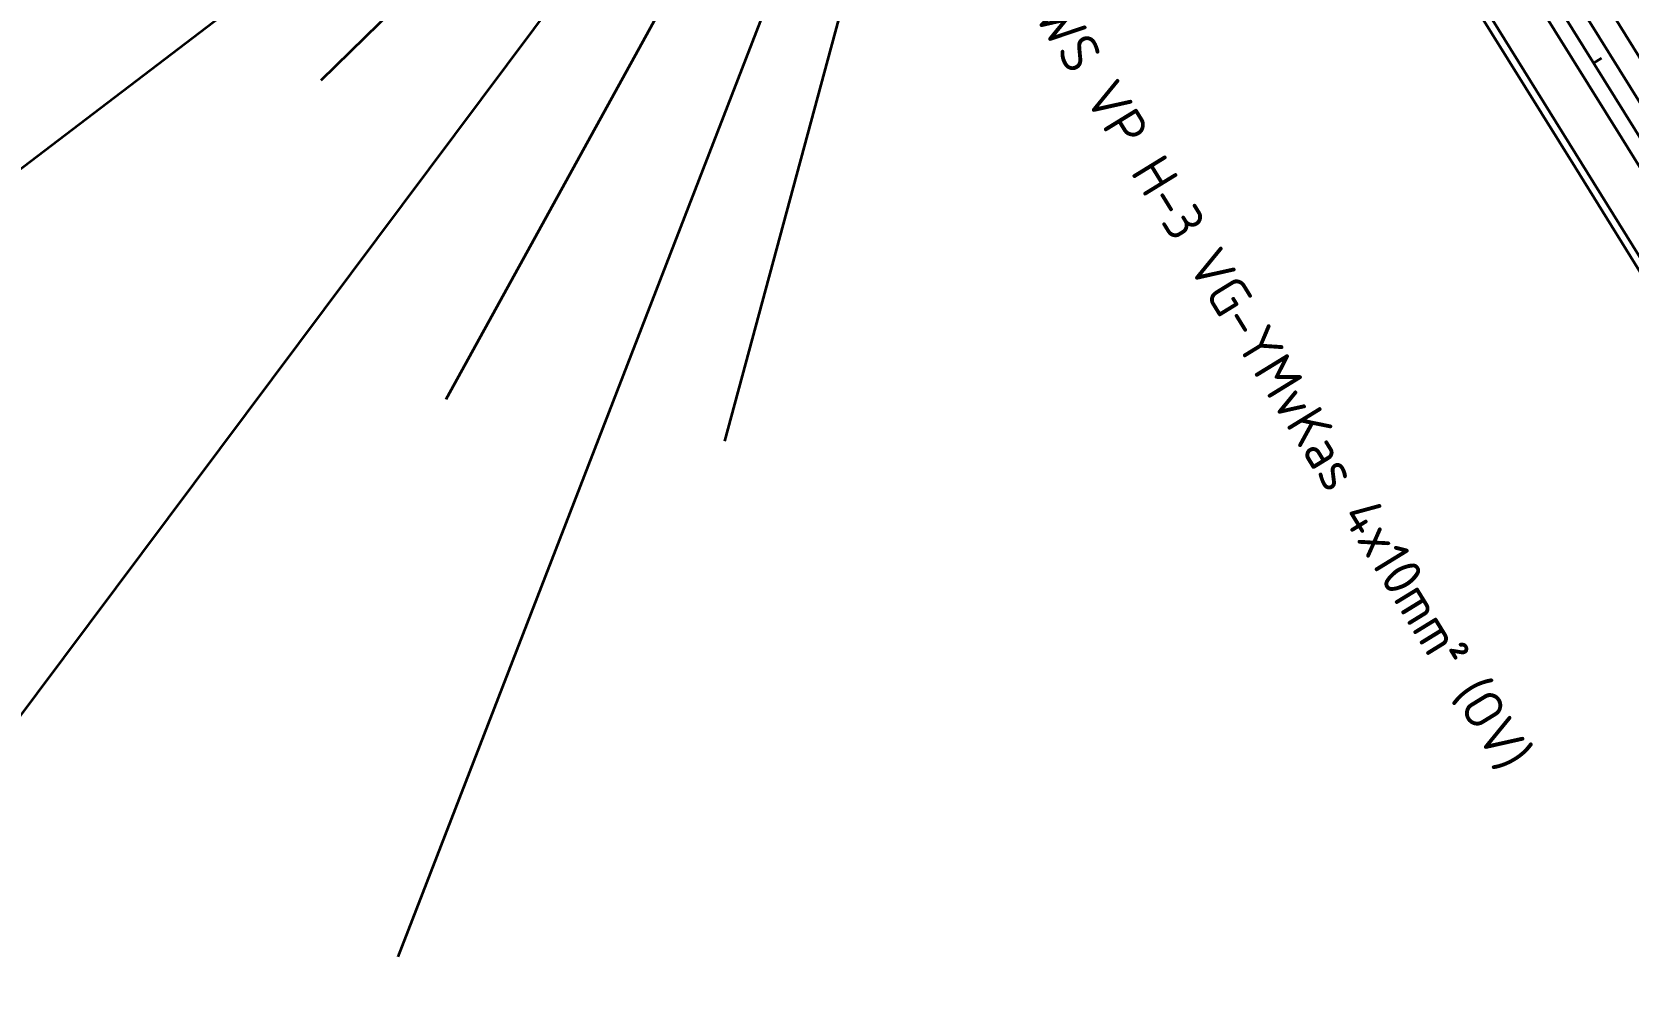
# Model space of a CAD drawing. Header units: metres. Extents: x 134219 to 139080, y 438661 to 444352.
# Drawn here: x 136275.9 to 136377.2, y 441521.8 to 441582.3 of the extents above; entities that cross this region are included whole.
import ezdxf
from ezdxf.enums import TextEntityAlignment as Align

# ---------------------------------------------------------------- set-up
doc = ezdxf.new("R2010")
doc.units = ezdxf.units.M
doc.linetypes.add('13strp', pattern=[4, 1, -3])
doc.layers.add('N-WE-KL-ET_LS_OV_KABEL-T25', color=7, linetype='Continuous', lineweight=25)
doc.layers.add('Utd-ondergr-nw', color=8, linetype='13strp', lineweight=35)
doc.styles.add('NLCS_25', font='NLCS-ISO.ttf', dxfattribs={"height": 2.5})

msp = doc.modelspace()

# ---------------------------------------------------------------- linework, layer by layer
at = {"layer": 'Utd-ondergr-nw', "linetype": 'Continuous'}
for p, q in [((136324.68, 441611.37, 5.75), (136265.93, 441566.6, -1.6)), ((136325.57, 441609.84, 5.75), (136294.21, 441579.26, -2)), ((136326.71, 441607.94, 5.75), (136274.56, 441538.14, -2)), ((136328.26, 441606.5, 5.75), (136302.16, 441558.98, -2)), ((136330.56, 441604.8, 5.75), (136299.1, 441523.59, -2)), ((136332.7, 441603.92, 5.75), (136319.85, 441556.34, -1.84))]:
    msp.add_line(p, q, dxfattribs=at)
at = {"layer": 'Utd-ondergr-nw', "linetype": 'Continuous', "flags": 128}
for points in [[(136299.54, 441704.16), (136304.81, 441695.67), (136310.09, 441687.17), (136315.36, 441678.68), (136320.64, 441670.18), (136325.91, 441661.68), (136331.19, 441653.19), (136336.46, 441644.69), (136341.74, 441636.2), (136347.01, 441627.7), (136352.29, 441619.21), (136357.56, 441610.71), (136362.84, 441602.22), (136368.11, 441593.72), (136373.39, 441585.22), (136378.66, 441576.73), (136383.94, 441568.23), (136389.21, 441559.74), (136394.49, 441551.24), (136399.76, 441542.75), (136405.04, 441534.25), (136410.31, 441525.76), (136415.59, 441517.26)], [(136297.69, 441703.02), (136302.97, 441694.52), (136308.24, 441686.03), (136313.52, 441677.53), (136318.79, 441669.04), (136324.07, 441660.54), (136329.34, 441652.04), (136334.62, 441643.55), (136339.89, 441635.05), (136345.17, 441626.56), (136350.44, 441618.06), (136355.72, 441609.57), (136360.99, 441601.07), (136366.27, 441592.58), (136371.54, 441584.08), (136376.82, 441575.58), (136382.09, 441567.09), (136387.37, 441558.59), (136392.64, 441550.1), (136397.92, 441541.6), (136403.19, 441533.11), (136408.47, 441524.61), (136413.74, 441516.11)], [(136298.54, 441703.55), (136303.82, 441695.05), (136309.09, 441686.55), (136314.37, 441678.06), (136319.64, 441669.56), (136324.92, 441661.07), (136330.19, 441652.57), (136335.47, 441644.08), (136340.74, 441635.58), (136346.02, 441627.08), (136351.29, 441618.59), (136356.57, 441610.09), (136361.84, 441601.6), (136367.12, 441593.1), (136372.39, 441584.61), (136377.67, 441576.11), (136382.94, 441567.62), (136388.22, 441559.12), (136393.49, 441550.62), (136398.77, 441542.13), (136404.04, 441533.63), (136409.32, 441525.14), (136414.59, 441516.64)], [(136294.72, 441701.17), (136300, 441692.68), (136305.27, 441684.18), (136310.55, 441675.68), (136315.82, 441667.19), (136321.1, 441658.69), (136326.37, 441650.2), (136331.65, 441641.7), (136336.92, 441633.21), (136342.2, 441624.71), (136347.47, 441616.22), (136352.75, 441607.72), (136358.02, 441599.22), (136363.3, 441590.73), (136368.57, 441582.23), (136373.85, 441573.74), (136379.12, 441565.24), (136384.4, 441556.75), (136389.67, 441548.25), (136394.95, 441539.76), (136400.22, 441531.26), (136405.49, 441522.76), (136410.77, 441514.27)], [(136295.15, 441701.44), (136300.42, 441692.94), (136305.7, 441684.44), (136310.97, 441675.95), (136316.25, 441667.45), (136321.52, 441658.96), (136326.8, 441650.46), (136332.07, 441641.97), (136337.35, 441633.47), (136342.62, 441624.97), (136347.9, 441616.48), (136353.17, 441607.98), (136358.45, 441599.49), (136363.72, 441590.99), (136369, 441582.5), (136374.27, 441574), (136379.54, 441565.51), (136384.82, 441557.01), (136390.09, 441548.51), (136395.37, 441540.02), (136400.64, 441531.52), (136405.92, 441523.03), (136411.19, 441514.53)], [(136306.09, 441696.46), (136311.36, 441687.96), (136316.64, 441679.47), (136321.91, 441670.97), (136327.19, 441662.48), (136332.46, 441653.98), (136337.74, 441645.48), (136343.01, 441636.99), (136348.29, 441628.49), (136353.56, 441620), (136358.84, 441611.5), (136364.11, 441603.01), (136369.39, 441594.51), (136374.66, 441586.02), (136379.94, 441577.52), (136385.21, 441569.02), (136390.49, 441560.53), (136395.76, 441552.03), (136401.04, 441543.54), (136406.31, 441535.04), (136411.59, 441526.55), (136416.86, 441518.05)], [(136375.53, 441580.67), (136375.03, 441580.36)]]:
    msp.add_lwpolyline(points, dxfattribs=at)

# ---------------------------------------------------------------- texts
at = {"layer": 'N-WE-KL-ET_LS_OV_KABEL-T25', "style": 'NLCS_25'}
msp.add_text('RWS VP H-3 VG-YMvKas 4x10mm² (OV)', height=2.5, rotation=301.6008, dxfattribs=at).set_placement((136339.48, 441585.73), align=Align.MIDDLE_LEFT)

doc.saveas('drawing.dxf')
